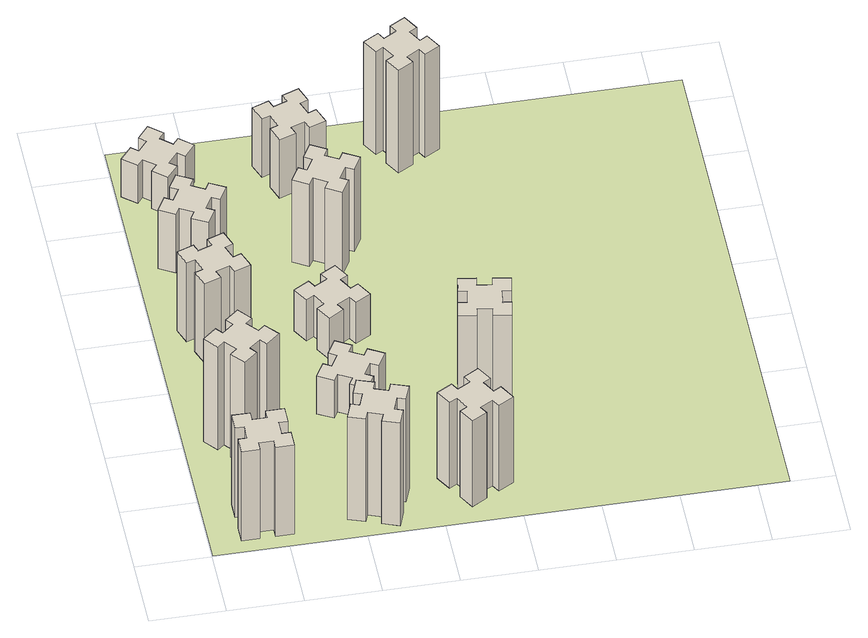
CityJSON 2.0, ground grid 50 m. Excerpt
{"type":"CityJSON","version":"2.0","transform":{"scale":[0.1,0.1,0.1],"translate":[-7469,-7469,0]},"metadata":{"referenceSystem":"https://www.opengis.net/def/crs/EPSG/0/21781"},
"CityObjects":{
"building1":{"type":"Building","attributes":{"class":"1000","function":"1000","usage":"1000","yearOfConstruction":2016,"roofType":"1000","measuredHeight":78,"storeysAboveGround":30,"storeysBelowGround":0},"geometry":[{"type":"Solid","lod":"1","boundaries":[[[[0,1,2,3,4,5,6,7,8,9,10,11,12,13,14,15,16,17,18,19]],[[17,16,20,21]],[[16,15,22,20]],[[15,14,23,22]],[[14,13,24,23]],[[13,12,25,24]],[[12,11,26,25]],[[11,10,27,26]],[[10,9,28,27]],[[9,8,29,28]],[[8,7,30,29]],[[7,6,31,30]],[[6,5,32,31]],[[5,4,33,32]],[[4,3,34,33]],[[3,2,35,34]],[[2,1,36,35]],[[1,0,37,36]],[[0,19,38,37]],[[19,18,39,38]],[[18,17,21,39]],[[24,25,26,27,28,29,30,31,32,33,34,35,36,37,38,39,21,20,22,23]]]]}]},
"building2":{"type":"Building","attributes":{"class":"1000","function":"1000","usage":"1000","yearOfConstruction":2016,"roofType":"1000","measuredHeight":90,"storeysAboveGround":30,"storeysBelowGround":0},"geometry":[{"type":"Solid","lod":"1","boundaries":[[[[40,41,42,43,44,45,46,47,48,49,50,51,52,53,54,55,56,57,58,59]],[[57,56,60,61]],[[56,55,62,60]],[[55,54,63,62]],[[54,53,64,63]],[[53,52,65,64]],[[52,51,66,65]],[[51,50,67,66]],[[50,49,68,67]],[[49,48,69,68]],[[48,47,70,69]],[[47,46,71,70]],[[46,45,72,71]],[[45,44,73,72]],[[44,43,74,73]],[[43,42,75,74]],[[42,41,76,75]],[[41,40,77,76]],[[40,59,78,77]],[[59,58,79,78]],[[58,57,61,79]],[[64,65,66,67,68,69,70,71,72,73,74,75,76,77,78,79,61,60,62,63]]]]}]},
"building3":{"type":"Building","attributes":{"class":"1000","function":"1000","usage":"1000","yearOfConstruction":2016,"roofType":"1000","measuredHeight":69,"storeysAboveGround":30,"storeysBelowGround":0},"geometry":[{"type":"Solid","lod":"1","boundaries":[[[[80,81,82,83,84,85,86,87,88,89,90,91,92,93,94,95,96,97,98,99]],[[97,96,100,101]],[[96,95,102,100]],[[95,94,103,102]],[[94,93,104,103]],[[93,92,105,104]],[[92,91,106,105]],[[91,90,107,106]],[[90,89,108,107]],[[89,88,109,108]],[[88,87,110,109]],[[87,86,111,110]],[[86,85,112,111]],[[85,84,113,112]],[[84,83,114,113]],[[83,82,115,114]],[[82,81,116,115]],[[81,80,117,116]],[[80,99,118,117]],[[99,98,119,118]],[[98,97,101,119]],[[104,105,106,107,108,109,110,111,112,113,114,115,116,117,118,119,101,100,102,103]]]]}]},
"building4":{"type":"Building","attributes":{"class":"1000","function":"1000","usage":"1000","yearOfConstruction":2016,"roofType":"1000","measuredHeight":51,"storeysAboveGround":30,"storeysBelowGround":0},"geometry":[{"type":"Solid","lod":"1","boundaries":[[[[120,121,122,123,124,125,126,127,128,129,130,131,132,133,134,135,136,137,138,139]],[[137,136,140,141]],[[136,135,142,140]],[[135,134,143,142]],[[134,133,144,143]],[[133,132,145,144]],[[132,131,146,145]],[[131,130,147,146]],[[130,129,148,147]],[[129,128,149,148]],[[128,127,150,149]],[[127,126,151,150]],[[126,125,152,151]],[[125,124,153,152]],[[124,123,154,153]],[[123,122,155,154]],[[122,121,156,155]],[[121,120,157,156]],[[120,139,158,157]],[[139,138,159,158]],[[138,137,141,159]],[[144,145,146,147,148,149,150,151,152,153,154,155,156,157,158,159,141,140,142,143]]]]}]},
"building5":{"type":"Building","attributes":{"class":"1000","function":"1000","usage":"1000","yearOfConstruction":2016,"roofType":"1000","measuredHeight":90,"storeysAboveGround":30,"storeysBelowGround":0},"geometry":[{"type":"Solid","lod":"1","boundaries":[[[[160,161,162,163,164,165,166,167,168,169,170,171,172,173,174,175,176,177,178,179]],[[177,176,180,181]],[[176,175,182,180]],[[175,174,183,182]],[[174,173,184,183]],[[173,172,185,184]],[[172,171,186,185]],[[171,170,187,186]],[[170,169,188,187]],[[169,168,189,188]],[[168,167,190,189]],[[167,166,191,190]],[[166,165,192,191]],[[165,164,193,192]],[[164,163,194,193]],[[163,162,195,194]],[[162,161,196,195]],[[161,160,197,196]],[[160,179,198,197]],[[179,178,199,198]],[[178,177,181,199]],[[184,185,186,187,188,189,190,191,192,193,194,195,196,197,198,199,181,180,182,183]]]]}]},
"building6":{"type":"Building","attributes":{"class":"1000","function":"1000","usage":"1000","yearOfConstruction":2016,"roofType":"1000","measuredHeight":33,"storeysAboveGround":30,"storeysBelowGround":0},"geometry":[{"type":"Solid","lod":"1","boundaries":[[[[200,201,202,203,204,205,206,207,208,209,210,211,212,213,214,215,216,217,218,219]],[[217,216,220,221]],[[216,215,222,220]],[[215,214,223,222]],[[214,213,224,223]],[[213,212,225,224]],[[212,211,226,225]],[[211,210,227,226]],[[210,209,228,227]],[[209,208,229,228]],[[208,207,230,229]],[[207,206,231,230]],[[206,205,232,231]],[[205,204,233,232]],[[204,203,234,233]],[[203,202,235,234]],[[202,201,236,235]],[[201,200,237,236]],[[200,219,238,237]],[[219,218,239,238]],[[218,217,221,239]],[[224,225,226,227,228,229,230,231,232,233,234,235,236,237,238,239,221,220,222,223]]]]}]},
"building7":{"type":"Building","attributes":{"class":"1000","function":"1000","usage":"1000","yearOfConstruction":2016,"roofType":"1000","measuredHeight":33,"storeysAboveGround":30,"storeysBelowGround":0},"geometry":[{"type":"Solid","lod":"1","boundaries":[[[[240,241,242,243,244,245,246,247,248,249,250,251,252,253,254,255,256,257,258,259]],[[257,256,260,261]],[[256,255,262,260]],[[255,254,263,262]],[[254,253,264,263]],[[253,252,265,264]],[[252,251,266,265]],[[251,250,267,266]],[[250,249,268,267]],[[249,248,269,268]],[[248,247,270,269]],[[247,246,271,270]],[[246,245,272,271]],[[245,244,273,272]],[[244,243,274,273]],[[243,242,275,274]],[[242,241,276,275]],[[241,240,277,276]],[[240,259,278,277]],[[259,258,279,278]],[[258,257,261,279]],[[264,265,266,267,268,269,270,271,272,273,274,275,276,277,278,279,261,260,262,263]]]]}]},
"building8":{"type":"Building","attributes":{"class":"1000","function":"1000","usage":"1000","yearOfConstruction":2016,"roofType":"1000","measuredHeight":36,"storeysAboveGround":30,"storeysBelowGround":0},"geometry":[{"type":"Solid","lod":"1","boundaries":[[[[280,281,282,283,284,285,286,287,288,289,290,291,292,293,294,295,296,297,298,299]],[[297,296,300,301]],[[296,295,302,300]],[[295,294,303,302]],[[294,293,304,303]],[[293,292,305,304]],[[292,291,306,305]],[[291,290,307,306]],[[290,289,308,307]],[[289,288,309,308]],[[288,287,310,309]],[[287,286,311,310]],[[286,285,312,311]],[[285,284,313,312]],[[284,283,314,313]],[[283,282,315,314]],[[282,281,316,315]],[[281,280,317,316]],[[280,299,318,317]],[[299,298,319,318]],[[298,297,301,319]],[[304,305,306,307,308,309,310,311,312,313,314,315,316,317,318,319,301,300,302,303]]]]}]},
"building9":{"type":"Building","attributes":{"class":"1000","function":"1000","usage":"1000","yearOfConstruction":2016,"roofType":"1000","measuredHeight":75,"storeysAboveGround":30,"storeysBelowGround":0},"geometry":[{"type":"Solid","lod":"1","boundaries":[[[[320,321,322,323,324,325,326,327,328,329,330,331,332,333,334,335,336,337,338,339]],[[337,336,340,341]],[[336,335,342,340]],[[335,334,343,342]],[[334,333,344,343]],[[333,332,345,344]],[[332,331,346,345]],[[331,330,347,346]],[[330,329,348,347]],[[329,328,349,348]],[[328,327,350,349]],[[327,326,351,350]],[[326,325,352,351]],[[325,324,353,352]],[[324,323,354,353]],[[323,322,355,354]],[[322,321,356,355]],[[321,320,357,356]],[[320,339,358,357]],[[339,338,359,358]],[[338,337,341,359]],[[344,345,346,347,348,349,350,351,352,353,354,355,356,357,358,359,341,340,342,343]]]]}]},
"building10":{"type":"Building","attributes":{"class":"1000","function":"1000","usage":"1000","yearOfConstruction":2016,"roofType":"1000","measuredHeight":72,"storeysAboveGround":30,"storeysBelowGround":0},"geometry":[{"type":"Solid","lod":"1","boundaries":[[[[360,361,362,363,364,365,366,367,368,369,370,371,372,373,374,375,376,377,378,379]],[[377,376,380,381]],[[376,375,382,380]],[[375,374,383,382]],[[374,373,384,383]],[[373,372,385,384]],[[372,371,386,385]],[[371,370,387,386]],[[370,369,388,387]],[[369,368,389,388]],[[368,367,390,389]],[[367,366,391,390]],[[366,365,392,391]],[[365,364,393,392]],[[364,363,394,393]],[[363,362,395,394]],[[362,361,396,395]],[[361,360,397,396]],[[360,379,398,397]],[[379,378,399,398]],[[378,377,381,399]],[[384,385,386,387,388,389,390,391,392,393,394,395,396,397,398,399,381,380,382,383]]]]}]},
"building11":{"type":"Building","attributes":{"class":"1000","function":"1000","usage":"1000","yearOfConstruction":2016,"roofType":"1000","measuredHeight":51,"storeysAboveGround":30,"storeysBelowGround":0},"geometry":[{"type":"Solid","lod":"1","boundaries":[[[[400,401,402,403,404,405,406,407,408,409,410,411,412,413,414,415,416,417,418,419]],[[417,416,420,421]],[[416,415,422,420]],[[415,414,423,422]],[[414,413,424,423]],[[413,412,425,424]],[[412,411,426,425]],[[411,410,427,426]],[[410,409,428,427]],[[409,408,429,428]],[[408,407,430,429]],[[407,406,431,430]],[[406,405,432,431]],[[405,404,433,432]],[[404,403,434,433]],[[403,402,435,434]],[[402,401,436,435]],[[401,400,437,436]],[[400,419,438,437]],[[419,418,439,438]],[[418,417,421,439]],[[424,425,426,427,428,429,430,431,432,433,434,435,436,437,438,439,421,420,422,423]]]]}]},
"building12":{"type":"Building","attributes":{"class":"1000","function":"1000","usage":"1000","yearOfConstruction":2016,"roofType":"1000","measuredHeight":87,"storeysAboveGround":30,"storeysBelowGround":0},"geometry":[{"type":"Solid","lod":"1","boundaries":[[[[440,441,442,443,444,445,446,447,448,449,450,451,452,453,454,455,456,457,458,459]],[[457,456,460,461]],[[456,455,462,460]],[[455,454,463,462]],[[454,453,464,463]],[[453,452,465,464]],[[452,451,466,465]],[[451,450,467,466]],[[450,449,468,467]],[[449,448,469,468]],[[448,447,470,469]],[[447,446,471,470]],[[446,445,472,471]],[[445,444,473,472]],[[444,443,474,473]],[[443,442,475,474]],[[442,441,476,475]],[[441,440,477,476]],[[440,459,478,477]],[[459,458,479,478]],[[458,457,461,479]],[[464,465,466,467,468,469,470,471,472,473,474,475,476,477,478,479,461,460,462,463]]]]}]},
"building13":{"type":"Building","attributes":{"class":"1000","function":"1000","usage":"1000","yearOfConstruction":2016,"roofType":"1000","measuredHeight":90,"storeysAboveGround":30,"storeysBelowGround":0},"geometry":[{"type":"Solid","lod":"1","boundaries":[[[[480,481,482,483,484,485,486,487,488,489,490,491,492,493,494,495,496,497,498,499]],[[497,496,500,501]],[[496,495,502,500]],[[495,494,503,502]],[[494,493,504,503]],[[493,492,505,504]],[[492,491,506,505]],[[491,490,507,506]],[[490,489,508,507]],[[489,488,509,508]],[[488,487,510,509]],[[487,486,511,510]],[[486,485,512,511]],[[485,484,513,512]],[[484,483,514,513]],[[483,482,515,514]],[[482,481,516,515]],[[481,480,517,516]],[[480,499,518,517]],[[499,498,519,518]],[[498,497,501,519]],[[504,505,506,507,508,509,510,511,512,513,514,515,516,517,518,519,501,500,502,503]]]]}]},
"landuse1":{"type":"LandUse","attributes":{"name":"plot1","function":"1010"},"geometry":[{"type":"MultiSurface","lod":"1","boundaries":[[[520,521,522,523]]]}]}
},
"vertices":[
[265,325,0],[265,225,0],[205,225,0],[205,105,0],[325,105,0],[325,165,0],[425,165,0],[425,105,0],[545,105,0],[545,225,0],[485,225,0],[485,325,0],[545,325,0],[545,445,0],[425,445,0],[425,385,0],[325,385,0],[325,445,0],[205,445,0],[205,325,0],[325,385,780],[325,445,780],[425,385,780],[425,445,780],[545,445,780],[545,325,780],[485,325,780],[485,225,780],[545,225,780],[545,105,780],[425,105,780],[425,165,780],[325,165,780],[325,105,780],[205,105,780],[205,225,780],[265,225,780],[265,325,780],[205,325,780],[205,445,780],
[492,1048,0],[427,1124,0],[473,1163,0],[396,1255,0],[304,1178,0],[343,1132,0],[266,1067,0],[228,1113,0],[136,1036,0],[213,944,0],[259,983,0],[323,906,0],[277,868,0],[354,776,0],[446,853,0],[408,899,0],[484,963,0],[523,917,0],[615,994,0],[538,1086,0],[484,963,900],[523,917,900],[408,899,900],[446,853,900],[354,776,900],[277,868,900],[323,906,900],[259,983,900],[213,944,900],[136,1036,900],[228,1113,900],[266,1067,900],[343,1132,900],[304,1178,900],[396,1255,900],[473,1163,900],[427,1124,900],[492,1048,900],[538,1086,900],[615,994,900],
[366,1835,0],[460,1869,0],[480,1813,0],[593,1854,0],[552,1967,0],[496,1946,0],[462,2040,0],[518,2060,0],[477,2173,0],[364,2132,0],[385,2076,0],[291,2042,0],[270,2098,0],[157,2057,0],[199,1944,0],[255,1965,0],[289,1871,0],[233,1850,0],[274,1737,0],[387,1779,0],[289,1871,690],[233,1850,690],[255,1965,690],[199,1944,690],[157,2057,690],[270,2098,690],[291,2042,690],[385,2076,690],[364,2132,690],[477,2173,690],[518,2060,690],[462,2040,690],[496,1946,690],[552,1967,690],[593,1854,690],[480,1813,690],[460,1869,690],[366,1835,690],[387,1779,690],[274,1737,690],
[446,2597,0],[496,2684,0],[548,2654,0],[608,2758,0],[504,2818,0],[474,2766,0],[387,2816,0],[417,2868,0],[313,2928,0],[253,2824,0],[305,2794,0],[255,2707,0],[203,2737,0],[143,2633,0],[247,2573,0],[277,2625,0],[364,2575,0],[334,2523,0],[438,2463,0],[498,2567,0],[364,2575,510],[334,2523,510],[277,2625,510],[247,2573,510],[143,2633,510],[203,2737,510],[255,2707,510],[305,2794,510],[253,2824,510],[313,2928,510],[417,2868,510],[387,2816,510],[474,2766,510],[504,2818,510],[608,2758,510],[548,2654,510],[496,2684,510],[446,2597,510],[498,2567,510],[438,2463,510],
[1029,360,0],[995,266,0],[939,287,0],[897,174,0],[1010,133,0],[1031,189,0],[1125,155,0],[1104,99,0],[1217,57,0],[1258,170,0],[1202,191,0],[1236,285,0],[1292,264,0],[1333,377,0],[1220,418,0],[1200,362,0],[1106,396,0],[1127,452,0],[1014,493,0],[973,380,0],[1106,396,900],[1127,452,900],[1200,362,900],[1220,418,900],[1333,377,900],[1292,264,900],[1236,285,900],[1202,191,900],[1258,170,900],[1217,57,900],[1104,99,900],[1125,155,900],[1031,189,900],[1010,133,900],[897,174,900],[939,287,900],[995,266,900],[1029,360,900],[973,380,900],[1014,493,900],
[384,3387,0],[308,3452,0],[346,3498,0],[254,3575,0],[177,3483,0],[223,3444,0],[159,3368,0],[113,3406,0],[36,3314,0],[128,3237,0],[166,3283,0],[243,3219,0],[204,3173,0],[296,3096,0],[373,3188,0],[327,3226,0],[392,3303,0],[438,3264,0],[515,3356,0],[423,3433,0],[392,3303,330],[438,3264,330],[327,3226,330],[373,3188,330],[296,3096,330],[204,3173,330],[243,3219,330],[166,3283,330],[128,3237,330],[36,3314,330],[113,3406,330],[159,3368,330],[223,3444,330],[177,3483,330],[254,3575,330],[346,3498,330],[308,3452,330],[384,3387,330],[423,3433,330],[515,3356,330],
[1186,1117,0],[1236,1204,0],[1288,1174,0],[1348,1278,0],[1244,1338,0],[1214,1286,0],[1127,1336,0],[1157,1388,0],[1053,1448,0],[993,1344,0],[1045,1314,0],[995,1227,0],[943,1257,0],[883,1153,0],[987,1093,0],[1017,1145,0],[1104,1095,0],[1074,1043,0],[1178,983,0],[1238,1087,0],[1104,1095,330],[1074,1043,330],[1017,1145,330],[987,1093,330],[883,1153,330],[943,1257,330],[995,1227,330],[1045,1314,330],[993,1344,330],[1053,1448,330],[1157,1388,330],[1127,1336,330],[1214,1286,330],[1244,1338,330],[1348,1278,330],[1288,1174,330],[1236,1204,330],[1186,1117,330],[1238,1087,330],[1178,983,330],
[995,1844,0],[1045,1757,0],[993,1727,0],[1053,1623,0],[1157,1683,0],[1127,1735,0],[1214,1785,0],[1244,1733,0],[1348,1793,0],[1288,1897,0],[1236,1867,0],[1186,1954,0],[1238,1984,0],[1178,2088,0],[1074,2028,0],[1104,1976,0],[1017,1926,0],[987,1978,0],[883,1918,0],[943,1814,0],[1017,1926,360],[987,1978,360],[1104,1976,360],[1074,2028,360],[1178,2088,360],[1238,1984,360],[1186,1954,360],[1236,1867,360],[1288,1897,360],[1348,1793,360],[1244,1733,360],[1214,1785,360],[1127,1735,360],[1157,1683,360],[1053,1623,360],[993,1727,360],[1045,1757,360],[995,1844,360],[943,1814,360],[883,1918,360],
[1744,496,0],[1657,446,0],[1627,498,0],[1523,438,0],[1583,334,0],[1635,364,0],[1685,277,0],[1633,247,0],[1693,143,0],[1797,203,0],[1767,255,0],[1854,305,0],[1884,253,0],[1988,313,0],[1928,417,0],[1876,387,0],[1826,474,0],[1878,504,0],[1818,608,0],[1714,548,0],[1826,474,750],[1878,504,750],[1876,387,750],[1928,417,750],[1988,313,750],[1884,253,750],[1854,305,750],[1767,255,750],[1797,203,750],[1693,143,750],[1633,247,750],[1685,277,750],[1635,364,750],[1583,334,750],[1523,438,750],[1627,498,750],[1657,446,750],[1744,496,750],[1714,548,750],[1818,608,750],
[1314,2666,0],[1227,2716,0],[1257,2768,0],[1153,2828,0],[1093,2724,0],[1145,2694,0],[1095,2607,0],[1043,2637,0],[983,2533,0],[1087,2473,0],[1117,2525,0],[1204,2475,0],[1174,2423,0],[1278,2363,0],[1338,2467,0],[1286,2497,0],[1336,2584,0],[1388,2554,0],[1448,2658,0],[1344,2718,0],[1336,2584,720],[1388,2554,720],[1286,2497,720],[1338,2467,720],[1278,2363,720],[1174,2423,720],[1204,2475,720],[1117,2525,720],[1087,2473,720],[983,2533,720],[1043,2637,720],[1095,2607,720],[1145,2694,720],[1093,2724,720],[1153,2828,720],[1257,2768,720],[1227,2716,720],[1314,2666,720],[1344,2718,720],[1448,2658,720],
[1125,3456,0],[1031,3422,0],[1010,3478,0],[897,3437,0],[939,3324,0],[995,3345,0],[1029,3251,0],[973,3230,0],[1014,3117,0],[1127,3159,0],[1106,3215,0],[1200,3249,0],[1220,3193,0],[1333,3234,0],[1292,3347,0],[1236,3326,0],[1202,3420,0],[1258,3440,0],[1217,3553,0],[1104,3512,0],[1202,3420,510],[1258,3440,510],[1236,3326,510],[1292,3347,510],[1333,3234,510],[1220,3193,510],[1200,3249,510],[1106,3215,510],[1127,3159,510],[1014,3117,510],[973,3230,510],[1029,3251,510],[995,3345,510],[939,3324,510],[897,3437,510],[1010,3478,510],[1031,3422,510],[1125,3456,510],[1104,3512,510],[1217,3553,510],
[2055,1047,0],[2072,1145,0],[2131,1135,0],[2152,1253,0],[2034,1274,0],[2024,1215,0],[1925,1232,0],[1936,1291,0],[1817,1312,0],[1797,1194,0],[1856,1184,0],[1838,1085,0],[1779,1096,0],[1758,977,0],[1877,957,0],[1887,1016,0],[1985,998,0],[1975,939,0],[2093,918,0],[2114,1037,0],[1985,998,870],[1975,939,870],[1887,1016,870],[1877,957,870],[1758,977,870],[1779,1096,870],[1838,1085,870],[1856,1184,870],[1797,1194,870],[1817,1312,870],[1936,1291,870],[1925,1232,870],[2024,1215,870],[2034,1274,870],[2152,1253,870],[2131,1135,870],[2072,1145,870],[2055,1047,870],[2114,1037,870],[2093,918,870],
[1844,3556,0],[1757,3506,0],[1727,3558,0],[1623,3498,0],[1683,3394,0],[1735,3424,0],[1785,3337,0],[1733,3307,0],[1793,3203,0],[1897,3263,0],[1867,3315,0],[1954,3365,0],[1984,3313,0],[2088,3373,0],[2028,3477,0],[1976,3447,0],[1926,3534,0],[1978,3564,0],[1918,3668,0],[1814,3608,0],[1926,3534,900],[1978,3564,900],[1976,3447,900],[2028,3477,900],[2088,3373,900],[1984,3313,900],[1954,3365,900],[1867,3315,900],[1897,3263,900],[1793,3203,900],[1733,3307,900],[1785,3337,900],[1735,3424,900],[1683,3394,900],[1623,3498,900],[1727,3558,900],[1757,3506,900],[1844,3556,900],[1814,3608,900],[1918,3668,900],
[5,3705,0],[3705,3705,0],[3705,5,0],[5,5,0]
]}
